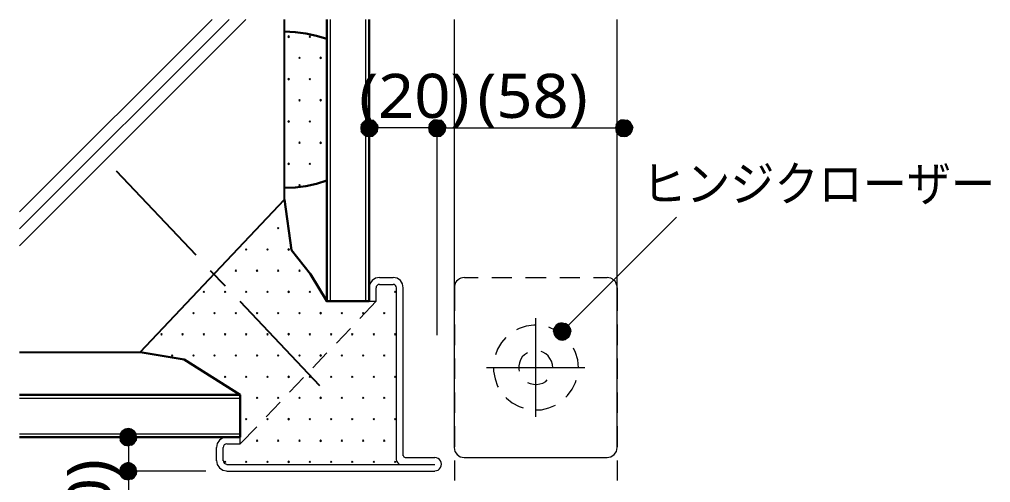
# Model space of a CAD drawing. Header units: millimetres. Extents: x 0 to 420, y 0 to 297.
# Drawn here: x 57.2 to 114.4, y 178.6 to 205.8 of the extents above; entities that cross this region are included whole.
import ezdxf
from ezdxf.enums import TextEntityAlignment as Align

# ---------------------------------------------------------------- set-up
doc = ezdxf.new("R2010")
doc.units = ezdxf.units.MM
doc.styles.add('kst32b', font='NotoSansJP-Variable.ttf')

msp = doc.modelspace()

# ---------------------------------------------------------------- hatches: boundary and pattern name
for points in [[(73.046, 204.851), (73.025, 204.83), (73.004, 204.809), (73.025, 204.787), (73.046, 204.766), (73.067, 204.787), (73.088, 204.809), (73.067, 204.83), (73.046, 204.851)], [(74.295, 204.851), (74.274, 204.83), (74.253, 204.809), (74.274, 204.787), (74.295, 204.766), (74.316, 204.787), (74.337, 204.809), (74.316, 204.83), (74.295, 204.851)], [(73.681, 203.602), (73.66, 203.581), (73.639, 203.56), (73.66, 203.539), (73.681, 203.517), (73.702, 203.539), (73.724, 203.56), (73.702, 203.581), (73.681, 203.602)], [(74.93, 203.602), (74.909, 203.581), (74.888, 203.56), (74.909, 203.539), (74.93, 203.517), (74.951, 203.539), (74.972, 203.56), (74.951, 203.581), (74.93, 203.602)], [(73.046, 202.353), (73.025, 202.332), (73.004, 202.311), (73.025, 202.29), (73.046, 202.269), (73.067, 202.29), (73.088, 202.311), (73.067, 202.332), (73.046, 202.353)], [(74.295, 202.353), (74.274, 202.332), (74.253, 202.311), (74.274, 202.29), (74.295, 202.269), (74.316, 202.29), (74.337, 202.311), (74.316, 202.332), (74.295, 202.353)], [(73.681, 201.104), (73.66, 201.083), (73.639, 201.062), (73.66, 201.041), (73.681, 201.02), (73.702, 201.041), (73.724, 201.062), (73.702, 201.083), (73.681, 201.104)], [(74.93, 201.104), (74.909, 201.083), (74.888, 201.062), (74.909, 201.041), (74.93, 201.02), (74.951, 201.041), (74.972, 201.062), (74.951, 201.083), (74.93, 201.104)], [(73.046, 199.856), (73.025, 199.834), (73.004, 199.813), (73.025, 199.792), (73.046, 199.771), (73.067, 199.792), (73.088, 199.813), (73.067, 199.834), (73.046, 199.856)], [(74.295, 199.856), (74.274, 199.834), (74.253, 199.813), (74.274, 199.792), (74.295, 199.771), (74.316, 199.792), (74.337, 199.813), (74.316, 199.834), (74.295, 199.856)], [(77.597, 198.946), (77.787, 198.924), (77.787, 199.432), (77.597, 198.946)], [(81.598, 198.946), (81.788, 198.924), (81.788, 199.432), (81.598, 198.946)], [(92.604, 198.946), (92.795, 198.924), (92.795, 199.432), (92.604, 198.946)], [(73.681, 198.607), (73.66, 198.586), (73.639, 198.564), (73.66, 198.543), (73.681, 198.522), (73.702, 198.543), (73.724, 198.564), (73.702, 198.586), (73.681, 198.607)], [(74.93, 198.607), (74.909, 198.586), (74.888, 198.564), (74.909, 198.543), (74.93, 198.522), (74.951, 198.543), (74.972, 198.564), (74.951, 198.586), (74.93, 198.607)], [(73.046, 197.358), (73.025, 197.337), (73.004, 197.316), (73.025, 197.295), (73.046, 197.273), (73.067, 197.295), (73.088, 197.316), (73.067, 197.337), (73.046, 197.358)], [(74.295, 197.358), (74.274, 197.337), (74.253, 197.316), (74.274, 197.295), (74.295, 197.273), (74.316, 197.295), (74.337, 197.316), (74.316, 197.337), (74.295, 197.358)], [(73.681, 196.109), (73.66, 196.088), (73.639, 196.067), (73.66, 196.046), (73.681, 196.024), (73.702, 196.046), (73.724, 196.067), (73.702, 196.088), (73.681, 196.109)], [(72.432, 193.569), (72.411, 193.548), (72.39, 193.527), (72.411, 193.506), (72.432, 193.484), (72.454, 193.506), (72.475, 193.527), (72.454, 193.548), (72.432, 193.569)], [(70.549, 192.32), (70.527, 192.299), (70.506, 192.278), (70.527, 192.257), (70.549, 192.236), (70.57, 192.257), (70.591, 192.278), (70.57, 192.299), (70.549, 192.32)], [(71.797, 192.32), (71.776, 192.299), (71.755, 192.278), (71.776, 192.257), (71.797, 192.236), (71.819, 192.257), (71.84, 192.278), (71.819, 192.299), (71.797, 192.32)], [(73.046, 192.32), (73.025, 192.299), (73.004, 192.278), (73.025, 192.257), (73.046, 192.236), (73.067, 192.257), (73.088, 192.278), (73.067, 192.299), (73.046, 192.32)], [(69.935, 191.071), (69.913, 191.05), (69.892, 191.029), (69.913, 191.008), (69.935, 190.987), (69.956, 191.008), (69.977, 191.029), (69.956, 191.05), (69.935, 191.071)], [(71.184, 191.071), (71.162, 191.05), (71.141, 191.029), (71.162, 191.008), (71.184, 190.987), (71.205, 191.008), (71.226, 191.029), (71.205, 191.05), (71.184, 191.071)], [(72.432, 191.071), (72.411, 191.05), (72.39, 191.029), (72.411, 191.008), (72.432, 190.987), (72.454, 191.008), (72.475, 191.029), (72.454, 191.05), (72.432, 191.071)], [(73.681, 191.071), (73.66, 191.05), (73.639, 191.029), (73.66, 191.008), (73.681, 190.987), (73.702, 191.008), (73.724, 191.029), (73.702, 191.05), (73.681, 191.071)], [(68.051, 189.823), (68.03, 189.801), (68.009, 189.78), (68.03, 189.759), (68.051, 189.738), (68.072, 189.759), (68.093, 189.78), (68.072, 189.801), (68.051, 189.823)], [(69.3, 189.823), (69.279, 189.801), (69.257, 189.78), (69.279, 189.759), (69.3, 189.738), (69.321, 189.759), (69.342, 189.78), (69.321, 189.801), (69.3, 189.823)], [(70.549, 189.823), (70.527, 189.801), (70.506, 189.78), (70.527, 189.759), (70.549, 189.738), (70.57, 189.759), (70.591, 189.78), (70.57, 189.801), (70.549, 189.823)], [(71.797, 189.823), (71.776, 189.801), (71.755, 189.78), (71.776, 189.759), (71.797, 189.738), (71.819, 189.759), (71.84, 189.78), (71.819, 189.801), (71.797, 189.823)], [(73.046, 189.823), (73.025, 189.801), (73.004, 189.78), (73.025, 189.759), (73.046, 189.738), (73.067, 189.759), (73.088, 189.78), (73.067, 189.801), (73.046, 189.823)], [(74.295, 189.823), (74.274, 189.801), (74.253, 189.78), (74.274, 189.759), (74.295, 189.738), (74.316, 189.759), (74.337, 189.78), (74.316, 189.801), (74.295, 189.823)], [(79.312, 189.823), (79.29, 189.801), (79.269, 189.78), (79.29, 189.759), (79.312, 189.738), (79.333, 189.759), (79.354, 189.78), (79.333, 189.801), (79.312, 189.823)], [(67.437, 188.574), (67.416, 188.553), (67.395, 188.531), (67.416, 188.51), (67.437, 188.489), (67.458, 188.51), (67.479, 188.531), (67.458, 188.553), (67.437, 188.574)], [(68.686, 188.574), (68.665, 188.553), (68.644, 188.531), (68.665, 188.51), (68.686, 188.489), (68.707, 188.51), (68.728, 188.531), (68.707, 188.553), (68.686, 188.574)], [(69.935, 188.574), (69.913, 188.553), (69.892, 188.531), (69.913, 188.51), (69.935, 188.489), (69.956, 188.51), (69.977, 188.531), (69.956, 188.553), (69.935, 188.574)], [(71.184, 188.574), (71.162, 188.553), (71.141, 188.531), (71.162, 188.51), (71.184, 188.489), (71.205, 188.51), (71.226, 188.531), (71.205, 188.553), (71.184, 188.574)], [(72.432, 188.574), (72.411, 188.553), (72.39, 188.531), (72.411, 188.51), (72.432, 188.489), (72.454, 188.51), (72.475, 188.531), (72.454, 188.553), (72.432, 188.574)], [(73.681, 188.574), (73.66, 188.553), (73.639, 188.531), (73.66, 188.51), (73.681, 188.489), (73.702, 188.51), (73.724, 188.531), (73.702, 188.553), (73.681, 188.574)], [(74.93, 188.574), (74.909, 188.553), (74.888, 188.531), (74.909, 188.51), (74.93, 188.489), (74.951, 188.51), (74.972, 188.531), (74.951, 188.553), (74.93, 188.574)], [(76.179, 188.574), (76.158, 188.553), (76.137, 188.531), (76.158, 188.51), (76.179, 188.489), (76.2, 188.51), (76.221, 188.531), (76.2, 188.553), (76.179, 188.574)], [(77.428, 188.574), (77.407, 188.553), (77.385, 188.531), (77.407, 188.51), (77.428, 188.489), (77.449, 188.51), (77.47, 188.531), (77.449, 188.553), (77.428, 188.574)], [(78.677, 188.574), (78.655, 188.553), (78.634, 188.531), (78.655, 188.51), (78.677, 188.489), (78.698, 188.51), (78.719, 188.531), (78.698, 188.553), (78.677, 188.574)], [(88.963, 187.918), (88.794, 187.812), (89.154, 187.452), (88.963, 187.918)], [(65.553, 187.325), (65.532, 187.304), (65.511, 187.283), (65.532, 187.262), (65.553, 187.24), (65.574, 187.262), (65.596, 187.283), (65.574, 187.304), (65.553, 187.325)], [(66.802, 187.325), (66.781, 187.304), (66.76, 187.283), (66.781, 187.262), (66.802, 187.24), (66.823, 187.262), (66.844, 187.283), (66.823, 187.304), (66.802, 187.325)], [(68.051, 187.325), (68.03, 187.304), (68.009, 187.283), (68.03, 187.262), (68.051, 187.24), (68.072, 187.262), (68.093, 187.283), (68.072, 187.304), (68.051, 187.325)], [(69.3, 187.325), (69.279, 187.304), (69.257, 187.283), (69.279, 187.262), (69.3, 187.24), (69.321, 187.262), (69.342, 187.283), (69.321, 187.304), (69.3, 187.325)], [(70.549, 187.325), (70.527, 187.304), (70.506, 187.283), (70.527, 187.262), (70.549, 187.24), (70.57, 187.262), (70.591, 187.283), (70.57, 187.304), (70.549, 187.325)], [(71.797, 187.325), (71.776, 187.304), (71.755, 187.283), (71.776, 187.262), (71.797, 187.24), (71.819, 187.262), (71.84, 187.283), (71.819, 187.304), (71.797, 187.325)], [(73.046, 187.325), (73.025, 187.304), (73.004, 187.283), (73.025, 187.262), (73.046, 187.24), (73.067, 187.262), (73.088, 187.283), (73.067, 187.304), (73.046, 187.325)], [(74.295, 187.325), (74.274, 187.304), (74.253, 187.283), (74.274, 187.262), (74.295, 187.24), (74.316, 187.262), (74.337, 187.283), (74.316, 187.304), (74.295, 187.325)], [(75.544, 187.325), (75.523, 187.304), (75.502, 187.283), (75.523, 187.262), (75.544, 187.24), (75.565, 187.262), (75.586, 187.283), (75.565, 187.304), (75.544, 187.325)], [(76.793, 187.325), (76.771, 187.304), (76.75, 187.283), (76.771, 187.262), (76.793, 187.24), (76.814, 187.262), (76.835, 187.283), (76.814, 187.304), (76.793, 187.325)], [(78.063, 187.325), (78.042, 187.304), (78.02, 187.283), (78.042, 187.262), (78.063, 187.24), (78.084, 187.262), (78.105, 187.283), (78.084, 187.304), (78.063, 187.325)], [(79.312, 187.325), (79.29, 187.304), (79.269, 187.283), (79.29, 187.262), (79.312, 187.24), (79.333, 187.262), (79.354, 187.283), (79.333, 187.304), (79.312, 187.325)], [(66.188, 186.076), (66.167, 186.055), (66.146, 186.034), (66.167, 186.013), (66.188, 185.991), (66.209, 186.013), (66.231, 186.034), (66.209, 186.055), (66.188, 186.076)], [(67.437, 186.076), (67.416, 186.055), (67.395, 186.034), (67.416, 186.013), (67.437, 185.991), (67.458, 186.013), (67.479, 186.034), (67.458, 186.055), (67.437, 186.076)], [(68.686, 186.076), (68.665, 186.055), (68.644, 186.034), (68.665, 186.013), (68.686, 185.991), (68.707, 186.013), (68.728, 186.034), (68.707, 186.055), (68.686, 186.076)], [(69.935, 186.076), (69.913, 186.055), (69.892, 186.034), (69.913, 186.013), (69.935, 185.991), (69.956, 186.013), (69.977, 186.034), (69.956, 186.055), (69.935, 186.076)], [(71.184, 186.076), (71.162, 186.055), (71.141, 186.034), (71.162, 186.013), (71.184, 185.991), (71.205, 186.013), (71.226, 186.034), (71.205, 186.055), (71.184, 186.076)], [(72.432, 186.076), (72.411, 186.055), (72.39, 186.034), (72.411, 186.013), (72.432, 185.991), (72.454, 186.013), (72.475, 186.034), (72.454, 186.055), (72.432, 186.076)], [(73.681, 186.076), (73.66, 186.055), (73.639, 186.034), (73.66, 186.013), (73.681, 185.991), (73.702, 186.013), (73.724, 186.034), (73.702, 186.055), (73.681, 186.076)], [(74.93, 186.076), (74.909, 186.055), (74.888, 186.034), (74.909, 186.013), (74.93, 185.991), (74.951, 186.013), (74.972, 186.034), (74.951, 186.055), (74.93, 186.076)], [(76.179, 186.076), (76.158, 186.055), (76.137, 186.034), (76.158, 186.013), (76.179, 185.991), (76.2, 186.013), (76.221, 186.034), (76.2, 186.055), (76.179, 186.076)], [(77.428, 186.076), (77.407, 186.055), (77.385, 186.034), (77.407, 186.013), (77.428, 185.991), (77.449, 186.013), (77.47, 186.034), (77.449, 186.055), (77.428, 186.076)], [(78.677, 186.076), (78.655, 186.055), (78.634, 186.034), (78.655, 186.013), (78.677, 185.991), (78.698, 186.013), (78.719, 186.034), (78.698, 186.055), (78.677, 186.076)], [(69.3, 184.827), (69.279, 184.806), (69.257, 184.785), (69.279, 184.764), (69.3, 184.743), (69.321, 184.764), (69.342, 184.785), (69.321, 184.806), (69.3, 184.827)], [(70.549, 184.827), (70.527, 184.806), (70.506, 184.785), (70.527, 184.764), (70.549, 184.743), (70.57, 184.764), (70.591, 184.785), (70.57, 184.806), (70.549, 184.827)], [(71.797, 184.827), (71.776, 184.806), (71.755, 184.785), (71.776, 184.764), (71.797, 184.743), (71.819, 184.764), (71.84, 184.785), (71.819, 184.806), (71.797, 184.827)], [(73.046, 184.827), (73.025, 184.806), (73.004, 184.785), (73.025, 184.764), (73.046, 184.743), (73.067, 184.764), (73.088, 184.785), (73.067, 184.806), (73.046, 184.827)], [(74.295, 184.827), (74.274, 184.806), (74.253, 184.785), (74.274, 184.764), (74.295, 184.743), (74.316, 184.764), (74.337, 184.785), (74.316, 184.806), (74.295, 184.827)], [(75.544, 184.827), (75.523, 184.806), (75.502, 184.785), (75.523, 184.764), (75.544, 184.743), (75.565, 184.764), (75.586, 184.785), (75.565, 184.806), (75.544, 184.827)], [(76.793, 184.827), (76.771, 184.806), (76.75, 184.785), (76.771, 184.764), (76.793, 184.743), (76.814, 184.764), (76.835, 184.785), (76.814, 184.806), (76.793, 184.827)], [(78.063, 184.827), (78.042, 184.806), (78.02, 184.785), (78.042, 184.764), (78.063, 184.743), (78.084, 184.764), (78.105, 184.785), (78.084, 184.806), (78.063, 184.827)], [(79.312, 184.827), (79.29, 184.806), (79.269, 184.785), (79.29, 184.764), (79.312, 184.743), (79.333, 184.764), (79.354, 184.785), (79.333, 184.806), (79.312, 184.827)], [(71.184, 183.579), (71.162, 183.557), (71.141, 183.536), (71.162, 183.515), (71.184, 183.494), (71.205, 183.515), (71.226, 183.536), (71.205, 183.557), (71.184, 183.579)], [(72.432, 183.579), (72.411, 183.557), (72.39, 183.536), (72.411, 183.515), (72.432, 183.494), (72.454, 183.515), (72.475, 183.536), (72.454, 183.557), (72.432, 183.579)], [(73.681, 183.579), (73.66, 183.557), (73.639, 183.536), (73.66, 183.515), (73.681, 183.494), (73.702, 183.515), (73.724, 183.536), (73.702, 183.557), (73.681, 183.579)], [(74.93, 183.579), (74.909, 183.557), (74.888, 183.536), (74.909, 183.515), (74.93, 183.494), (74.951, 183.515), (74.972, 183.536), (74.951, 183.557), (74.93, 183.579)], [(76.179, 183.579), (76.158, 183.557), (76.137, 183.536), (76.158, 183.515), (76.179, 183.494), (76.2, 183.515), (76.221, 183.536), (76.2, 183.557), (76.179, 183.579)], [(77.428, 183.579), (77.407, 183.557), (77.385, 183.536), (77.407, 183.515), (77.428, 183.494), (77.449, 183.515), (77.47, 183.536), (77.449, 183.557), (77.428, 183.579)], [(78.677, 183.579), (78.655, 183.557), (78.634, 183.536), (78.655, 183.515), (78.677, 183.494), (78.698, 183.515), (78.719, 183.536), (78.698, 183.557), (78.677, 183.579)], [(70.549, 182.33), (70.527, 182.308), (70.506, 182.287), (70.527, 182.266), (70.549, 182.245), (70.57, 182.266), (70.591, 182.287), (70.57, 182.308), (70.549, 182.33)], [(71.797, 182.33), (71.776, 182.308), (71.755, 182.287), (71.776, 182.266), (71.797, 182.245), (71.819, 182.266), (71.84, 182.287), (71.819, 182.308), (71.797, 182.33)], [(73.046, 182.33), (73.025, 182.308), (73.004, 182.287), (73.025, 182.266), (73.046, 182.245), (73.067, 182.266), (73.088, 182.287), (73.067, 182.308), (73.046, 182.33)], [(74.295, 182.33), (74.274, 182.308), (74.253, 182.287), (74.274, 182.266), (74.295, 182.245), (74.316, 182.266), (74.337, 182.287), (74.316, 182.308), (74.295, 182.33)], [(75.544, 182.33), (75.523, 182.308), (75.502, 182.287), (75.523, 182.266), (75.544, 182.245), (75.565, 182.266), (75.586, 182.287), (75.565, 182.308), (75.544, 182.33)], [(76.793, 182.33), (76.771, 182.308), (76.75, 182.287), (76.771, 182.266), (76.793, 182.245), (76.814, 182.266), (76.835, 182.287), (76.814, 182.308), (76.793, 182.33)], [(78.063, 182.33), (78.042, 182.308), (78.02, 182.287), (78.042, 182.266), (78.063, 182.245), (78.084, 182.266), (78.105, 182.287), (78.084, 182.308), (78.063, 182.33)], [(79.312, 182.33), (79.29, 182.308), (79.269, 182.287), (79.29, 182.266), (79.312, 182.245), (79.333, 182.266), (79.354, 182.287), (79.333, 182.308), (79.312, 182.33)], [(63.119, 181.42), (63.098, 181.229), (63.606, 181.229), (63.119, 181.42)], [(71.184, 181.06), (71.162, 181.038), (71.141, 181.017), (71.162, 180.996), (71.184, 180.975), (71.205, 180.996), (71.226, 181.017), (71.205, 181.038), (71.184, 181.06)], [(72.432, 181.06), (72.411, 181.038), (72.39, 181.017), (72.411, 180.996), (72.432, 180.975), (72.454, 180.996), (72.475, 181.017), (72.454, 181.038), (72.432, 181.06)], [(73.681, 181.06), (73.66, 181.038), (73.639, 181.017), (73.66, 180.996), (73.681, 180.975), (73.702, 180.996), (73.724, 181.017), (73.702, 181.038), (73.681, 181.06)], [(74.93, 181.06), (74.909, 181.038), (74.888, 181.017), (74.909, 180.996), (74.93, 180.975), (74.951, 180.996), (74.972, 181.017), (74.951, 181.038), (74.93, 181.06)], [(76.179, 181.06), (76.158, 181.038), (76.137, 181.017), (76.158, 180.996), (76.179, 180.975), (76.2, 180.996), (76.221, 181.017), (76.2, 181.038), (76.179, 181.06)], [(77.428, 181.06), (77.407, 181.038), (77.385, 181.017), (77.407, 180.996), (77.428, 180.975), (77.449, 180.996), (77.47, 181.017), (77.449, 181.038), (77.428, 181.06)], [(78.677, 181.06), (78.655, 181.038), (78.634, 181.017), (78.655, 180.996), (78.677, 180.975), (78.698, 180.996), (78.719, 181.017), (78.698, 181.038), (78.677, 181.06)], [(69.3, 179.811), (69.279, 179.79), (69.257, 179.768), (69.279, 179.747), (69.3, 179.726), (69.321, 179.747), (69.342, 179.768), (69.321, 179.79), (69.3, 179.811)], [(70.549, 179.811), (70.527, 179.79), (70.506, 179.768), (70.527, 179.747), (70.549, 179.726), (70.57, 179.747), (70.591, 179.768), (70.57, 179.79), (70.549, 179.811)], [(71.797, 179.811), (71.776, 179.79), (71.755, 179.768), (71.776, 179.747), (71.797, 179.726), (71.819, 179.747), (71.84, 179.768), (71.819, 179.79), (71.797, 179.811)], [(73.046, 179.811), (73.025, 179.79), (73.004, 179.768), (73.025, 179.747), (73.046, 179.726), (73.067, 179.747), (73.088, 179.768), (73.067, 179.79), (73.046, 179.811)], [(74.295, 179.811), (74.274, 179.79), (74.253, 179.768), (74.274, 179.747), (74.295, 179.726), (74.316, 179.747), (74.337, 179.768), (74.316, 179.79), (74.295, 179.811)], [(75.544, 179.811), (75.523, 179.79), (75.502, 179.768), (75.523, 179.747), (75.544, 179.726), (75.565, 179.747), (75.586, 179.768), (75.565, 179.79), (75.544, 179.811)], [(76.793, 179.811), (76.771, 179.79), (76.75, 179.768), (76.771, 179.747), (76.793, 179.726), (76.814, 179.747), (76.835, 179.768), (76.814, 179.79), (76.793, 179.811)], [(78.063, 179.811), (78.042, 179.79), (78.02, 179.768), (78.042, 179.747), (78.063, 179.726), (78.084, 179.747), (78.105, 179.768), (78.084, 179.79), (78.063, 179.811)], [(79.312, 179.811), (79.29, 179.79), (79.269, 179.768), (79.29, 179.747), (79.312, 179.726), (79.333, 179.747), (79.354, 179.768), (79.333, 179.79), (79.312, 179.811)], [(63.119, 179.409), (63.098, 179.218), (63.606, 179.218), (63.119, 179.409)]]:
    msp.add_hatch(color=7).paths.add_polyline_path(points)
h = msp.add_hatch(color=7)
h.paths.add_polyline_path([(77.597, 199.898), (77.449, 199.771), (77.787, 199.432), (77.597, 199.898)])
h.paths.add_polyline_path([(77.449, 199.771), (77.787, 199.432), (77.322, 199.623), (77.449, 199.771)])
h.paths.add_polyline_path([(77.787, 199.432), (77.322, 199.623), (77.301, 199.432), (77.787, 199.432)])
h = msp.add_hatch(color=7)
h.paths.add_polyline_path([(78.147, 199.771), (77.999, 199.898), (77.787, 199.432), (78.147, 199.771)])
h.paths.add_polyline_path([(77.999, 199.898), (77.787, 199.432), (77.787, 199.919), (77.999, 199.898)])
h.paths.add_polyline_path([(77.787, 199.432), (77.787, 199.919), (77.597, 199.898), (77.787, 199.432)])
h = msp.add_hatch(color=7)
h.paths.add_polyline_path([(78.274, 199.221), (78.296, 199.432), (77.787, 199.432), (78.274, 199.221)])
h.paths.add_polyline_path([(78.296, 199.432), (77.787, 199.432), (78.274, 199.623), (78.296, 199.432)])
h.paths.add_polyline_path([(77.787, 199.432), (78.274, 199.623), (78.147, 199.771), (77.787, 199.432)])
h = msp.add_hatch(color=7)
h.paths.add_polyline_path([(81.598, 199.898), (81.428, 199.771), (81.788, 199.432), (81.598, 199.898)])
h.paths.add_polyline_path([(81.428, 199.771), (81.788, 199.432), (81.322, 199.623), (81.428, 199.771)])
h.paths.add_polyline_path([(81.788, 199.432), (81.322, 199.623), (81.28, 199.432), (81.788, 199.432)])
h = msp.add_hatch(color=7)
h.paths.add_polyline_path([(82.148, 199.771), (82, 199.898), (81.788, 199.432), (82.148, 199.771)])
h.paths.add_polyline_path([(82, 199.898), (81.788, 199.432), (81.788, 199.919), (82, 199.898)])
h.paths.add_polyline_path([(81.788, 199.432), (81.788, 199.919), (81.598, 199.898), (81.788, 199.432)])
h = msp.add_hatch(color=7)
h.paths.add_polyline_path([(82.254, 199.221), (82.296, 199.432), (81.788, 199.432), (82.254, 199.221)])
h.paths.add_polyline_path([(82.296, 199.432), (81.788, 199.432), (82.254, 199.623), (82.296, 199.432)])
h.paths.add_polyline_path([(81.788, 199.432), (82.254, 199.623), (82.148, 199.771), (81.788, 199.432)])
h = msp.add_hatch(color=7)
h.paths.add_polyline_path([(92.604, 199.898), (92.435, 199.771), (92.795, 199.432), (92.604, 199.898)])
h.paths.add_polyline_path([(92.435, 199.771), (92.795, 199.432), (92.329, 199.623), (92.435, 199.771)])
h.paths.add_polyline_path([(92.795, 199.432), (92.329, 199.623), (92.287, 199.432), (92.795, 199.432)])
h = msp.add_hatch(color=7)
h.paths.add_polyline_path([(93.154, 199.771), (92.985, 199.898), (92.795, 199.432), (93.154, 199.771)])
h.paths.add_polyline_path([(92.985, 199.898), (92.795, 199.432), (92.795, 199.919), (92.985, 199.898)])
h.paths.add_polyline_path([(92.795, 199.432), (92.795, 199.919), (92.604, 199.898), (92.795, 199.432)])
h = msp.add_hatch(color=7)
h.paths.add_polyline_path([(93.26, 199.221), (93.303, 199.432), (92.795, 199.432), (93.26, 199.221)])
h.paths.add_polyline_path([(93.303, 199.432), (92.795, 199.432), (93.26, 199.623), (93.303, 199.432)])
h.paths.add_polyline_path([(92.795, 199.432), (93.26, 199.623), (93.154, 199.771), (92.795, 199.432)])
h = msp.add_hatch(color=7)
h.paths.add_polyline_path([(77.301, 199.432), (77.322, 199.221), (77.787, 199.432), (77.301, 199.432)])
h.paths.add_polyline_path([(77.322, 199.221), (77.787, 199.432), (77.449, 199.072), (77.322, 199.221)])
h.paths.add_polyline_path([(77.787, 199.432), (77.449, 199.072), (77.597, 198.946), (77.787, 199.432)])
h = msp.add_hatch(color=7)
h.paths.add_polyline_path([(77.787, 198.924), (77.999, 198.946), (77.787, 199.432), (77.787, 198.924)])
h.paths.add_polyline_path([(77.999, 198.946), (77.787, 199.432), (78.147, 199.072), (77.999, 198.946)])
h.paths.add_polyline_path([(77.787, 199.432), (78.147, 199.072), (78.274, 199.221), (77.787, 199.432)])
h = msp.add_hatch(color=7)
h.paths.add_polyline_path([(81.28, 199.432), (81.322, 199.221), (81.788, 199.432), (81.28, 199.432)])
h.paths.add_polyline_path([(81.322, 199.221), (81.788, 199.432), (81.428, 199.072), (81.322, 199.221)])
h.paths.add_polyline_path([(81.788, 199.432), (81.428, 199.072), (81.598, 198.946), (81.788, 199.432)])
h = msp.add_hatch(color=7)
h.paths.add_polyline_path([(81.788, 198.924), (82, 198.946), (81.788, 199.432), (81.788, 198.924)])
h.paths.add_polyline_path([(82, 198.946), (81.788, 199.432), (82.148, 199.072), (82, 198.946)])
h.paths.add_polyline_path([(81.788, 199.432), (82.148, 199.072), (82.254, 199.221), (81.788, 199.432)])
h = msp.add_hatch(color=7)
h.paths.add_polyline_path([(92.287, 199.432), (92.329, 199.221), (92.795, 199.432), (92.287, 199.432)])
h.paths.add_polyline_path([(92.329, 199.221), (92.795, 199.432), (92.435, 199.072), (92.329, 199.221)])
h.paths.add_polyline_path([(92.795, 199.432), (92.435, 199.072), (92.604, 198.946), (92.795, 199.432)])
h = msp.add_hatch(color=7)
h.paths.add_polyline_path([(92.795, 198.924), (92.985, 198.946), (92.795, 199.432), (92.795, 198.924)])
h.paths.add_polyline_path([(92.985, 198.946), (92.795, 199.432), (93.154, 199.072), (92.985, 198.946)])
h.paths.add_polyline_path([(92.795, 199.432), (93.154, 199.072), (93.26, 199.221), (92.795, 199.432)])
h = msp.add_hatch(color=7)
h.paths.add_polyline_path([(88.794, 187.812), (88.688, 187.642), (89.154, 187.452), (88.794, 187.812)])
h.paths.add_polyline_path([(88.688, 187.642), (89.154, 187.452), (88.646, 187.452), (88.688, 187.642)])
h.paths.add_polyline_path([(89.154, 187.452), (88.646, 187.452), (88.688, 187.262), (89.154, 187.452)])
h = msp.add_hatch(color=7)
h.paths.add_polyline_path([(89.514, 187.812), (89.345, 187.918), (89.154, 187.452), (89.514, 187.812)])
h.paths.add_polyline_path([(89.345, 187.918), (89.154, 187.452), (89.154, 187.96), (89.345, 187.918)])
h.paths.add_polyline_path([(89.154, 187.452), (89.154, 187.96), (88.963, 187.918), (89.154, 187.452)])
h = msp.add_hatch(color=7)
h.paths.add_polyline_path([(89.62, 187.262), (89.662, 187.452), (89.154, 187.452), (89.62, 187.262)])
h.paths.add_polyline_path([(89.662, 187.452), (89.154, 187.452), (89.62, 187.642), (89.662, 187.452)])
h.paths.add_polyline_path([(89.154, 187.452), (89.62, 187.642), (89.514, 187.812), (89.154, 187.452)])
h = msp.add_hatch(color=7)
h.paths.add_polyline_path([(88.688, 187.262), (88.794, 187.092), (89.154, 187.452), (88.688, 187.262)])
h.paths.add_polyline_path([(88.794, 187.092), (89.154, 187.452), (88.963, 186.986), (88.794, 187.092)])
h.paths.add_polyline_path([(89.154, 187.452), (88.963, 186.986), (89.154, 186.944), (89.154, 187.452)])
h = msp.add_hatch(color=7)
h.paths.add_polyline_path([(89.154, 186.944), (89.345, 186.986), (89.154, 187.452), (89.154, 186.944)])
h.paths.add_polyline_path([(89.345, 186.986), (89.154, 187.452), (89.514, 187.092), (89.345, 186.986)])
h.paths.add_polyline_path([(89.154, 187.452), (89.514, 187.092), (89.62, 187.262), (89.154, 187.452)])
h = msp.add_hatch(color=7)
h.paths.add_polyline_path([(63.606, 181.737), (63.394, 181.695), (63.606, 181.229), (63.606, 181.737)])
h.paths.add_polyline_path([(63.394, 181.695), (63.606, 181.229), (63.246, 181.589), (63.394, 181.695)])
h.paths.add_polyline_path([(63.606, 181.229), (63.246, 181.589), (63.119, 181.42), (63.606, 181.229)])
h = msp.add_hatch(color=7)
h.paths.add_polyline_path([(64.071, 181.42), (63.945, 181.589), (63.606, 181.229), (64.071, 181.42)])
h.paths.add_polyline_path([(63.945, 181.589), (63.606, 181.229), (63.796, 181.695), (63.945, 181.589)])
h.paths.add_polyline_path([(63.606, 181.229), (63.796, 181.695), (63.606, 181.737), (63.606, 181.229)])
h = msp.add_hatch(color=7)
h.paths.add_polyline_path([(63.945, 180.869), (64.071, 181.038), (63.606, 181.229), (63.945, 180.869)])
h.paths.add_polyline_path([(64.071, 181.038), (63.606, 181.229), (64.093, 181.229), (64.071, 181.038)])
h.paths.add_polyline_path([(63.606, 181.229), (64.093, 181.229), (64.071, 181.42), (63.606, 181.229)])
h = msp.add_hatch(color=7)
h.paths.add_polyline_path([(63.098, 181.229), (63.119, 181.038), (63.606, 181.229), (63.098, 181.229)])
h.paths.add_polyline_path([(63.119, 181.038), (63.606, 181.229), (63.246, 180.869), (63.119, 181.038)])
h.paths.add_polyline_path([(63.606, 181.229), (63.246, 180.869), (63.394, 180.763), (63.606, 181.229)])
h = msp.add_hatch(color=7)
h.paths.add_polyline_path([(63.394, 180.763), (63.606, 180.721), (63.606, 181.229), (63.394, 180.763)])
h.paths.add_polyline_path([(63.606, 180.721), (63.606, 181.229), (63.796, 180.763), (63.606, 180.721)])
h.paths.add_polyline_path([(63.606, 181.229), (63.796, 180.763), (63.945, 180.869), (63.606, 181.229)])
h = msp.add_hatch(color=7)
h.paths.add_polyline_path([(63.606, 179.726), (63.394, 179.684), (63.606, 179.218), (63.606, 179.726)])
h.paths.add_polyline_path([(63.394, 179.684), (63.606, 179.218), (63.246, 179.578), (63.394, 179.684)])
h.paths.add_polyline_path([(63.606, 179.218), (63.246, 179.578), (63.119, 179.409), (63.606, 179.218)])
h = msp.add_hatch(color=7)
h.paths.add_polyline_path([(64.071, 179.409), (63.945, 179.578), (63.606, 179.218), (64.071, 179.409)])
h.paths.add_polyline_path([(63.945, 179.578), (63.606, 179.218), (63.796, 179.684), (63.945, 179.578)])
h.paths.add_polyline_path([(63.606, 179.218), (63.796, 179.684), (63.606, 179.726), (63.606, 179.218)])
h = msp.add_hatch(color=7)
h.paths.add_polyline_path([(63.098, 179.218), (63.119, 179.028), (63.606, 179.218), (63.098, 179.218)])
h.paths.add_polyline_path([(63.119, 179.028), (63.606, 179.218), (63.246, 178.858), (63.119, 179.028)])
h.paths.add_polyline_path([(63.606, 179.218), (63.246, 178.858), (63.394, 178.752), (63.606, 179.218)])
h = msp.add_hatch(color=7)
h.paths.add_polyline_path([(63.394, 178.752), (63.606, 178.71), (63.606, 179.218), (63.394, 178.752)])
h.paths.add_polyline_path([(63.606, 178.71), (63.606, 179.218), (63.796, 178.752), (63.606, 178.71)])
h.paths.add_polyline_path([(63.606, 179.218), (63.796, 178.752), (63.945, 178.858), (63.606, 179.218)])
h = msp.add_hatch(color=7)
h.paths.add_polyline_path([(63.945, 178.858), (64.071, 179.028), (63.606, 179.218), (63.945, 178.858)])
h.paths.add_polyline_path([(64.071, 179.028), (63.606, 179.218), (64.093, 179.218), (64.071, 179.028)])
h.paths.add_polyline_path([(63.606, 179.218), (64.093, 179.218), (64.071, 179.409), (63.606, 179.218)])

# ---------------------------------------------------------------- linework, layer by layer
at = {"lineweight": 13}
for points in [[(57.192, 192.49), (70.527, 205.825)], [(57.192, 193.484), (69.533, 205.825)], [(57.192, 194.5), (68.538, 205.825)], [(75.502, 189.23), (75.502, 205.825)], [(77.597, 189.23), (77.597, 205.825)], [(82.804, 180.615), (82.804, 205.825)], [(92.393, 180.615), (92.393, 205.825)], [(81.788, 199.432), (77.787, 199.432)], [(81.788, 187.24), (81.788, 199.432)], [(81.788, 199.432), (92.795, 199.432)], [(95.885, 194.183), (89.154, 187.452)], [(78.391, 190.627), (78.156, 190.58), (77.964, 190.45), (77.835, 190.259), (77.787, 190.024)], [(78.401, 190.627), (79.206, 190.627)], [(79.798, 190.024), (79.751, 190.259), (79.622, 190.45), (79.43, 190.58), (79.195, 190.627)], [(83.397, 190.627), (83.291, 190.606), (83.185, 190.585), (83.1, 190.542), (83.016, 190.479), (82.931, 190.415), (82.868, 190.331), (82.825, 190.225), (82.804, 190.119), (82.804, 190.013)], [(83.397, 190.627), (84.201, 190.627)], [(85.005, 190.627), (86.191, 190.627)], [(86.995, 190.627), (88.202, 190.627)], [(89.006, 190.627), (90.191, 190.627)], [(90.996, 190.627), (91.8, 190.627)], [(92.393, 190.013), (92.393, 190.119), (92.35, 190.225), (92.308, 190.331), (92.266, 190.415), (92.181, 190.479), (92.096, 190.542), (92.012, 190.585), (91.906, 190.606), (91.8, 190.627)], [(77.787, 189.23), (77.787, 190.013)], [(78.391, 190.225), (78.312, 190.209), (78.249, 190.166), (78.205, 190.102), (78.19, 190.024)], [(78.19, 189.23), (78.19, 190.013)], [(78.401, 190.225), (79.206, 190.225)], [(79.396, 190.024), (79.38, 190.102), (79.337, 190.166), (79.273, 190.209), (79.195, 190.225)], [(79.396, 179.917), (79.396, 190.013)], [(79.798, 180.128), (79.798, 190.013)], [(82.804, 190.013), (82.804, 188.658)], [(92.393, 190.013), (92.393, 188.658)], [(78.19, 189.23), (77.237, 188.214)], [(77.787, 189.23), (78.19, 189.23)], [(87.588, 188.235), (87.588, 182.414)], [(76.687, 187.621), (75.861, 186.754)], [(82.804, 187.854), (82.804, 186.648)], [(87.588, 187.812), (87.482, 187.812), (87.037, 187.77), (86.614, 187.621), (86.466, 187.537)], [(89.366, 187.092), (89.154, 187.283), (88.773, 187.515), (88.371, 187.706)], [(92.393, 187.854), (92.393, 186.648)], [(85.831, 187.092), (85.577, 186.796), (85.344, 186.415), (85.217, 186.076)], [(90.107, 185.314), (90.064, 185.78), (89.937, 186.203), (89.81, 186.457)], [(75.29, 186.182), (74.464, 185.314)], [(82.804, 185.864), (82.804, 184.658)], [(87.101, 186.182), (86.932, 186.076), (86.804, 185.949), (86.699, 185.78), (86.635, 185.611), (86.593, 185.42), (86.593, 185.229), (86.614, 185.103)], [(88.604, 185.314), (88.583, 185.505), (88.519, 185.695), (88.434, 185.864), (88.329, 186.013), (88.18, 186.14), (88.011, 186.224), (87.905, 186.267)], [(92.393, 185.864), (92.393, 184.658)], [(90.487, 185.314), (84.688, 185.314)], [(85.111, 185.314), (85.111, 185.103), (85.196, 184.658), (85.344, 184.235), (85.386, 184.171)], [(73.914, 184.743), (73.088, 183.875)], [(87.101, 184.446), (87.27, 184.383), (87.461, 184.34), (87.651, 184.319), (87.842, 184.362), (88.011, 184.404), (88.18, 184.51), (88.265, 184.595)], [(89.366, 183.579), (89.471, 183.684), (89.747, 184.044), (89.937, 184.446), (89.979, 184.573)], [(82.804, 183.854), (82.804, 182.668)], [(92.393, 183.854), (92.393, 182.668)], [(57.192, 183.515), (70.189, 183.515)], [(72.538, 183.282), (71.713, 182.414)], [(85.831, 183.557), (85.873, 183.515), (86.212, 183.24), (86.614, 183.028), (86.847, 182.944)], [(87.609, 182.838), (87.926, 182.838), (88.371, 182.944), (88.752, 183.113)], [(82.804, 181.864), (82.804, 180.657)], [(92.393, 181.864), (92.393, 180.657)], [(57.192, 181.42), (70.189, 181.42)], [(71.162, 181.843), (70.189, 180.827)], [(63.606, 181.229), (63.606, 179.218), (63.606, 94.446), (63.606, 92.456)], [(69.395, 181.229), (69.16, 181.182), (68.968, 181.052), (68.839, 180.861), (68.792, 180.626)], [(69.395, 180.827), (69.317, 180.811), (69.253, 180.768), (69.21, 180.704), (69.194, 180.626)], [(69.406, 181.229), (70.189, 181.229)], [(69.406, 180.827), (70.189, 180.827)], [(70.189, 180.827), (70.189, 181.229)], [(68.792, 179.832), (68.792, 180.615)], [(69.194, 179.832), (69.194, 180.615)], [(79.798, 180.139), (79.806, 180.102), (79.826, 180.072), (79.857, 180.051), (79.894, 180.044)], [(82.783, 180.626), (82.83, 180.391), (82.96, 180.199), (83.151, 180.07), (83.386, 180.023)], [(91.789, 180.023), (92.024, 180.07), (92.216, 180.199), (92.345, 180.391), (92.392, 180.626)], [(68.792, 179.843), (68.839, 179.608), (68.968, 179.416), (69.16, 179.287), (69.395, 179.239)], [(69.194, 179.843), (69.21, 179.764), (69.253, 179.7), (69.317, 179.657), (69.395, 179.641)], [(69.406, 179.62), (81.661, 179.62)], [(79.375, 179.927), (79.399, 179.808), (79.465, 179.71), (79.562, 179.644), (79.682, 179.62)], [(79.904, 180.022), (81.661, 180.022)], [(81.65, 179.239), (81.752, 179.253), (81.846, 179.292), (81.927, 179.353), (81.989, 179.435), (82.029, 179.53), (82.042, 179.631), (82.029, 179.731), (81.99, 179.827), (81.927, 179.908), (81.846, 179.97), (81.753, 180.009), (81.65, 180.022)], [(82.804, 179.853), (82.804, 178.668)], [(83.397, 180.022), (91.8, 180.022)], [(92.393, 179.853), (92.393, 178.668)], [(68.178, 179.218), (63.606, 179.218)], [(69.406, 179.218), (81.661, 179.218)]]:
    msp.add_lwpolyline(points, dxfattribs=at)
at = {"lineweight": 25}
for points in [[(72.792, 195.22), (72.792, 205.825)], [(67.606, 191.939), (62.907, 196.892)], [(64.304, 186.224), (72.792, 195.22)], [(69.321, 190.119), (68.453, 191.029)], [(74.888, 184.256), (70.189, 189.209)], [(57.192, 186.224), (64.304, 186.224)]]:
    msp.add_lwpolyline(points, dxfattribs=at)
at = {"lineweight": 30}
for points in [[(75.29, 189.23), (75.29, 205.825)], [(77.787, 189.23), (77.787, 205.825)], [(75.293, 204.673), (74.685, 204.867), (74.063, 205.004), (73.431, 205.084), (72.793, 205.104)], [(72.793, 195.898), (73.431, 195.919), (74.063, 195.998), (74.685, 196.135), (75.293, 196.33)], [(72.792, 195.22), (73.216, 192.236)], [(73.216, 192.236), (74.337, 190.817), (75.29, 189.23), (77.787, 189.23)], [(64.304, 186.224), (66.887, 185.801)], [(66.887, 185.801), (70.189, 183.727)], [(57.192, 183.727), (70.189, 183.727)], [(70.189, 181.229), (70.189, 183.727)], [(57.192, 181.229), (70.189, 181.229)]]:
    msp.add_lwpolyline(points, dxfattribs=at)
at = {"lineweight": 0}
for points in [[(73.046, 204.851), (73.025, 204.83), (73.004, 204.809), (73.025, 204.787), (73.046, 204.766), (73.067, 204.787), (73.088, 204.809), (73.067, 204.83)], [(74.295, 204.851), (74.274, 204.83), (74.253, 204.809), (74.274, 204.787), (74.295, 204.766), (74.316, 204.787), (74.337, 204.809), (74.316, 204.83)], [(73.681, 203.602), (73.66, 203.581), (73.639, 203.56), (73.66, 203.539), (73.681, 203.517), (73.702, 203.539), (73.724, 203.56), (73.702, 203.581)], [(74.93, 203.602), (74.909, 203.581), (74.888, 203.56), (74.909, 203.539), (74.93, 203.517), (74.951, 203.539), (74.972, 203.56), (74.951, 203.581)], [(73.046, 202.353), (73.025, 202.332), (73.004, 202.311), (73.025, 202.29), (73.046, 202.269), (73.067, 202.29), (73.088, 202.311), (73.067, 202.332)], [(74.295, 202.353), (74.274, 202.332), (74.253, 202.311), (74.274, 202.29), (74.295, 202.269), (74.316, 202.29), (74.337, 202.311), (74.316, 202.332)], [(73.681, 201.104), (73.66, 201.083), (73.639, 201.062), (73.66, 201.041), (73.681, 201.02), (73.702, 201.041), (73.724, 201.062), (73.702, 201.083)], [(74.93, 201.104), (74.909, 201.083), (74.888, 201.062), (74.909, 201.041), (74.93, 201.02), (74.951, 201.041), (74.972, 201.062), (74.951, 201.083)], [(73.046, 199.856), (73.025, 199.834), (73.004, 199.813), (73.025, 199.792), (73.046, 199.771), (73.067, 199.792), (73.088, 199.813), (73.067, 199.834)], [(74.295, 199.856), (74.274, 199.834), (74.253, 199.813), (74.274, 199.792), (74.295, 199.771), (74.316, 199.792), (74.337, 199.813), (74.316, 199.834)], [(77.787, 199.432), (77.322, 199.623), (77.301, 199.432)], [(77.449, 199.771), (77.787, 199.432), (77.322, 199.623)], [(77.597, 199.898), (77.449, 199.771), (77.787, 199.432)], [(77.787, 199.432), (77.787, 199.919), (77.597, 199.898)], [(77.999, 199.898), (77.787, 199.432), (77.787, 199.919)], [(78.147, 199.771), (77.999, 199.898), (77.787, 199.432)], [(77.787, 199.432), (78.274, 199.623), (78.147, 199.771)], [(78.296, 199.432), (77.787, 199.432), (78.274, 199.623)], [(81.788, 199.432), (81.322, 199.623), (81.28, 199.432)], [(81.428, 199.771), (81.788, 199.432), (81.322, 199.623)], [(81.598, 199.898), (81.428, 199.771), (81.788, 199.432)], [(81.788, 199.432), (81.788, 199.919), (81.598, 199.898)], [(82, 199.898), (81.788, 199.432), (81.788, 199.919)], [(82.148, 199.771), (82, 199.898), (81.788, 199.432)], [(81.788, 199.432), (82.254, 199.623), (82.148, 199.771)], [(82.296, 199.432), (81.788, 199.432), (82.254, 199.623)], [(92.795, 199.432), (92.329, 199.623), (92.287, 199.432)], [(92.435, 199.771), (92.795, 199.432), (92.329, 199.623)], [(92.604, 199.898), (92.435, 199.771), (92.795, 199.432)], [(92.795, 199.432), (92.795, 199.919), (92.604, 199.898)], [(92.985, 199.898), (92.795, 199.432), (92.795, 199.919)], [(93.154, 199.771), (92.985, 199.898), (92.795, 199.432)], [(92.795, 199.432), (93.26, 199.623), (93.154, 199.771)], [(93.303, 199.432), (92.795, 199.432), (93.26, 199.623)], [(77.301, 199.432), (77.322, 199.221), (77.787, 199.432)], [(77.322, 199.221), (77.787, 199.432), (77.449, 199.072)], [(77.787, 199.432), (77.449, 199.072), (77.597, 198.946)], [(77.597, 198.946), (77.787, 198.924), (77.787, 199.432)], [(77.787, 198.924), (77.999, 198.946), (77.787, 199.432)], [(77.999, 198.946), (77.787, 199.432), (78.147, 199.072)], [(77.787, 199.432), (78.147, 199.072), (78.274, 199.221)], [(78.274, 199.221), (78.296, 199.432), (77.787, 199.432)], [(81.28, 199.432), (81.322, 199.221), (81.788, 199.432)], [(81.322, 199.221), (81.788, 199.432), (81.428, 199.072)], [(81.788, 199.432), (81.428, 199.072), (81.598, 198.946)], [(81.598, 198.946), (81.788, 198.924), (81.788, 199.432)], [(81.788, 198.924), (82, 198.946), (81.788, 199.432)], [(82, 198.946), (81.788, 199.432), (82.148, 199.072)], [(81.788, 199.432), (82.148, 199.072), (82.254, 199.221)], [(82.254, 199.221), (82.296, 199.432), (81.788, 199.432)], [(92.287, 199.432), (92.329, 199.221), (92.795, 199.432)], [(92.329, 199.221), (92.795, 199.432), (92.435, 199.072)], [(92.795, 199.432), (92.435, 199.072), (92.604, 198.946)], [(92.604, 198.946), (92.795, 198.924), (92.795, 199.432)], [(92.795, 198.924), (92.985, 198.946), (92.795, 199.432)], [(92.985, 198.946), (92.795, 199.432), (93.154, 199.072)], [(92.795, 199.432), (93.154, 199.072), (93.26, 199.221)], [(93.26, 199.221), (93.303, 199.432), (92.795, 199.432)], [(73.681, 198.607), (73.66, 198.586), (73.639, 198.564), (73.66, 198.543), (73.681, 198.522), (73.702, 198.543), (73.724, 198.564), (73.702, 198.586)], [(74.93, 198.607), (74.909, 198.586), (74.888, 198.564), (74.909, 198.543), (74.93, 198.522), (74.951, 198.543), (74.972, 198.564), (74.951, 198.586)], [(73.046, 197.358), (73.025, 197.337), (73.004, 197.316), (73.025, 197.295), (73.046, 197.273), (73.067, 197.295), (73.088, 197.316), (73.067, 197.337)], [(74.295, 197.358), (74.274, 197.337), (74.253, 197.316), (74.274, 197.295), (74.295, 197.273), (74.316, 197.295), (74.337, 197.316), (74.316, 197.337)], [(73.681, 196.109), (73.66, 196.088), (73.639, 196.067), (73.66, 196.046), (73.681, 196.024), (73.702, 196.046), (73.724, 196.067), (73.702, 196.088)], [(88.688, 187.642), (89.154, 187.452), (88.646, 187.452)], [(88.794, 187.812), (88.688, 187.642), (89.154, 187.452)], [(88.963, 187.918), (88.794, 187.812), (89.154, 187.452)], [(89.154, 187.452), (89.154, 187.96), (88.963, 187.918)], [(89.345, 187.918), (89.154, 187.452), (89.154, 187.96)], [(89.514, 187.812), (89.345, 187.918), (89.154, 187.452)], [(89.154, 187.452), (89.62, 187.642), (89.514, 187.812)], [(89.662, 187.452), (89.154, 187.452), (89.62, 187.642)], [(89.154, 187.452), (88.646, 187.452), (88.688, 187.262)], [(88.688, 187.262), (88.794, 187.092), (89.154, 187.452)], [(88.794, 187.092), (89.154, 187.452), (88.963, 186.986)], [(89.154, 187.452), (88.963, 186.986), (89.154, 186.944)], [(89.154, 186.944), (89.345, 186.986), (89.154, 187.452)], [(89.345, 186.986), (89.154, 187.452), (89.514, 187.092)], [(89.154, 187.452), (89.514, 187.092), (89.62, 187.262)], [(89.62, 187.262), (89.662, 187.452), (89.154, 187.452)], [(63.119, 181.42), (63.098, 181.229), (63.606, 181.229)], [(63.606, 181.229), (63.246, 181.589), (63.119, 181.42)], [(63.394, 181.695), (63.606, 181.229), (63.246, 181.589)], [(63.606, 181.737), (63.394, 181.695), (63.606, 181.229)], [(63.606, 181.229), (63.796, 181.695), (63.606, 181.737)], [(63.945, 181.589), (63.606, 181.229), (63.796, 181.695)], [(64.071, 181.42), (63.945, 181.589), (63.606, 181.229)], [(63.606, 181.229), (64.093, 181.229), (64.071, 181.42)], [(63.098, 181.229), (63.119, 181.038), (63.606, 181.229)], [(63.119, 181.038), (63.606, 181.229), (63.246, 180.869)], [(63.606, 181.229), (63.246, 180.869), (63.394, 180.763)], [(63.394, 180.763), (63.606, 180.721), (63.606, 181.229)], [(63.606, 180.721), (63.606, 181.229), (63.796, 180.763)], [(63.606, 181.229), (63.796, 180.763), (63.945, 180.869)], [(63.945, 180.869), (64.071, 181.038), (63.606, 181.229)], [(64.071, 181.038), (63.606, 181.229), (64.093, 181.229)], [(63.606, 179.218), (63.246, 179.578), (63.119, 179.409)], [(63.394, 179.684), (63.606, 179.218), (63.246, 179.578)], [(63.606, 179.726), (63.394, 179.684), (63.606, 179.218)], [(63.606, 179.218), (63.796, 179.684), (63.606, 179.726)], [(63.945, 179.578), (63.606, 179.218), (63.796, 179.684)], [(64.071, 179.409), (63.945, 179.578), (63.606, 179.218)], [(63.119, 179.409), (63.098, 179.218), (63.606, 179.218)], [(63.098, 179.218), (63.119, 179.028), (63.606, 179.218)], [(63.119, 179.028), (63.606, 179.218), (63.246, 178.858)], [(63.606, 179.218), (63.246, 178.858), (63.394, 178.752)], [(63.394, 178.752), (63.606, 178.71), (63.606, 179.218)], [(63.606, 179.218), (64.093, 179.218), (64.071, 179.409)], [(63.606, 178.71), (63.606, 179.218), (63.796, 178.752)], [(63.606, 179.218), (63.796, 178.752), (63.945, 178.858)], [(63.945, 178.858), (64.071, 179.028), (63.606, 179.218)], [(64.071, 179.028), (63.606, 179.218), (64.093, 179.218)]]:
    msp.add_lwpolyline(points, close=True, dxfattribs=at)
at = {"lineweight": 5}
for points in [[(72.432, 193.569), (72.411, 193.548), (72.39, 193.527), (72.411, 193.506), (72.432, 193.484), (72.454, 193.506), (72.475, 193.527), (72.454, 193.548)], [(70.549, 192.32), (70.527, 192.299), (70.506, 192.278), (70.527, 192.257), (70.549, 192.236), (70.57, 192.257), (70.591, 192.278), (70.57, 192.299)], [(71.797, 192.32), (71.776, 192.299), (71.755, 192.278), (71.776, 192.257), (71.797, 192.236), (71.819, 192.257), (71.84, 192.278), (71.819, 192.299)], [(73.046, 192.32), (73.025, 192.299), (73.004, 192.278), (73.025, 192.257), (73.046, 192.236), (73.067, 192.257), (73.088, 192.278), (73.067, 192.299)], [(69.935, 191.071), (69.913, 191.05), (69.892, 191.029), (69.913, 191.008), (69.935, 190.987), (69.956, 191.008), (69.977, 191.029), (69.956, 191.05)], [(71.184, 191.071), (71.162, 191.05), (71.141, 191.029), (71.162, 191.008), (71.184, 190.987), (71.205, 191.008), (71.226, 191.029), (71.205, 191.05)], [(72.432, 191.071), (72.411, 191.05), (72.39, 191.029), (72.411, 191.008), (72.432, 190.987), (72.454, 191.008), (72.475, 191.029), (72.454, 191.05)], [(73.681, 191.071), (73.66, 191.05), (73.639, 191.029), (73.66, 191.008), (73.681, 190.987), (73.702, 191.008), (73.724, 191.029), (73.702, 191.05)], [(68.051, 189.823), (68.03, 189.801), (68.009, 189.78), (68.03, 189.759), (68.051, 189.738), (68.072, 189.759), (68.093, 189.78), (68.072, 189.801)], [(69.3, 189.823), (69.279, 189.801), (69.257, 189.78), (69.279, 189.759), (69.3, 189.738), (69.321, 189.759), (69.342, 189.78), (69.321, 189.801)], [(70.549, 189.823), (70.527, 189.801), (70.506, 189.78), (70.527, 189.759), (70.549, 189.738), (70.57, 189.759), (70.591, 189.78), (70.57, 189.801)], [(71.797, 189.823), (71.776, 189.801), (71.755, 189.78), (71.776, 189.759), (71.797, 189.738), (71.819, 189.759), (71.84, 189.78), (71.819, 189.801)], [(73.046, 189.823), (73.025, 189.801), (73.004, 189.78), (73.025, 189.759), (73.046, 189.738), (73.067, 189.759), (73.088, 189.78), (73.067, 189.801)], [(74.295, 189.823), (74.274, 189.801), (74.253, 189.78), (74.274, 189.759), (74.295, 189.738), (74.316, 189.759), (74.337, 189.78), (74.316, 189.801)], [(79.312, 189.823), (79.29, 189.801), (79.269, 189.78), (79.29, 189.759), (79.312, 189.738), (79.333, 189.759), (79.354, 189.78), (79.333, 189.801)], [(67.437, 188.574), (67.416, 188.553), (67.395, 188.531), (67.416, 188.51), (67.437, 188.489), (67.458, 188.51), (67.479, 188.531), (67.458, 188.553)], [(68.686, 188.574), (68.665, 188.553), (68.644, 188.531), (68.665, 188.51), (68.686, 188.489), (68.707, 188.51), (68.728, 188.531), (68.707, 188.553)], [(69.935, 188.574), (69.913, 188.553), (69.892, 188.531), (69.913, 188.51), (69.935, 188.489), (69.956, 188.51), (69.977, 188.531), (69.956, 188.553)], [(71.184, 188.574), (71.162, 188.553), (71.141, 188.531), (71.162, 188.51), (71.184, 188.489), (71.205, 188.51), (71.226, 188.531), (71.205, 188.553)], [(72.432, 188.574), (72.411, 188.553), (72.39, 188.531), (72.411, 188.51), (72.432, 188.489), (72.454, 188.51), (72.475, 188.531), (72.454, 188.553)], [(73.681, 188.574), (73.66, 188.553), (73.639, 188.531), (73.66, 188.51), (73.681, 188.489), (73.702, 188.51), (73.724, 188.531), (73.702, 188.553)], [(74.93, 188.574), (74.909, 188.553), (74.888, 188.531), (74.909, 188.51), (74.93, 188.489), (74.951, 188.51), (74.972, 188.531), (74.951, 188.553)], [(76.179, 188.574), (76.158, 188.553), (76.137, 188.531), (76.158, 188.51), (76.179, 188.489), (76.2, 188.51), (76.221, 188.531), (76.2, 188.553)], [(77.428, 188.574), (77.407, 188.553), (77.385, 188.531), (77.407, 188.51), (77.428, 188.489), (77.449, 188.51), (77.47, 188.531), (77.449, 188.553)], [(78.677, 188.574), (78.655, 188.553), (78.634, 188.531), (78.655, 188.51), (78.677, 188.489), (78.698, 188.51), (78.719, 188.531), (78.698, 188.553)], [(65.553, 187.325), (65.532, 187.304), (65.511, 187.283), (65.532, 187.262), (65.553, 187.24), (65.574, 187.262), (65.596, 187.283), (65.574, 187.304)], [(66.802, 187.325), (66.781, 187.304), (66.76, 187.283), (66.781, 187.262), (66.802, 187.24), (66.823, 187.262), (66.844, 187.283), (66.823, 187.304)], [(68.051, 187.325), (68.03, 187.304), (68.009, 187.283), (68.03, 187.262), (68.051, 187.24), (68.072, 187.262), (68.093, 187.283), (68.072, 187.304)], [(69.3, 187.325), (69.279, 187.304), (69.257, 187.283), (69.279, 187.262), (69.3, 187.24), (69.321, 187.262), (69.342, 187.283), (69.321, 187.304)], [(70.549, 187.325), (70.527, 187.304), (70.506, 187.283), (70.527, 187.262), (70.549, 187.24), (70.57, 187.262), (70.591, 187.283), (70.57, 187.304)], [(71.797, 187.325), (71.776, 187.304), (71.755, 187.283), (71.776, 187.262), (71.797, 187.24), (71.819, 187.262), (71.84, 187.283), (71.819, 187.304)], [(73.046, 187.325), (73.025, 187.304), (73.004, 187.283), (73.025, 187.262), (73.046, 187.24), (73.067, 187.262), (73.088, 187.283), (73.067, 187.304)], [(74.295, 187.325), (74.274, 187.304), (74.253, 187.283), (74.274, 187.262), (74.295, 187.24), (74.316, 187.262), (74.337, 187.283), (74.316, 187.304)], [(75.544, 187.325), (75.523, 187.304), (75.502, 187.283), (75.523, 187.262), (75.544, 187.24), (75.565, 187.262), (75.586, 187.283), (75.565, 187.304)], [(76.793, 187.325), (76.771, 187.304), (76.75, 187.283), (76.771, 187.262), (76.793, 187.24), (76.814, 187.262), (76.835, 187.283), (76.814, 187.304)], [(78.063, 187.325), (78.042, 187.304), (78.02, 187.283), (78.042, 187.262), (78.063, 187.24), (78.084, 187.262), (78.105, 187.283), (78.084, 187.304)], [(79.312, 187.325), (79.29, 187.304), (79.269, 187.283), (79.29, 187.262), (79.312, 187.24), (79.333, 187.262), (79.354, 187.283), (79.333, 187.304)], [(66.188, 186.076), (66.167, 186.055), (66.146, 186.034), (66.167, 186.013), (66.188, 185.991), (66.209, 186.013), (66.231, 186.034), (66.209, 186.055)], [(67.437, 186.076), (67.416, 186.055), (67.395, 186.034), (67.416, 186.013), (67.437, 185.991), (67.458, 186.013), (67.479, 186.034), (67.458, 186.055)], [(68.686, 186.076), (68.665, 186.055), (68.644, 186.034), (68.665, 186.013), (68.686, 185.991), (68.707, 186.013), (68.728, 186.034), (68.707, 186.055)], [(69.935, 186.076), (69.913, 186.055), (69.892, 186.034), (69.913, 186.013), (69.935, 185.991), (69.956, 186.013), (69.977, 186.034), (69.956, 186.055)], [(71.184, 186.076), (71.162, 186.055), (71.141, 186.034), (71.162, 186.013), (71.184, 185.991), (71.205, 186.013), (71.226, 186.034), (71.205, 186.055)], [(72.432, 186.076), (72.411, 186.055), (72.39, 186.034), (72.411, 186.013), (72.432, 185.991), (72.454, 186.013), (72.475, 186.034), (72.454, 186.055)], [(73.681, 186.076), (73.66, 186.055), (73.639, 186.034), (73.66, 186.013), (73.681, 185.991), (73.702, 186.013), (73.724, 186.034), (73.702, 186.055)], [(74.93, 186.076), (74.909, 186.055), (74.888, 186.034), (74.909, 186.013), (74.93, 185.991), (74.951, 186.013), (74.972, 186.034), (74.951, 186.055)], [(76.179, 186.076), (76.158, 186.055), (76.137, 186.034), (76.158, 186.013), (76.179, 185.991), (76.2, 186.013), (76.221, 186.034), (76.2, 186.055)], [(77.428, 186.076), (77.407, 186.055), (77.385, 186.034), (77.407, 186.013), (77.428, 185.991), (77.449, 186.013), (77.47, 186.034), (77.449, 186.055)], [(78.677, 186.076), (78.655, 186.055), (78.634, 186.034), (78.655, 186.013), (78.677, 185.991), (78.698, 186.013), (78.719, 186.034), (78.698, 186.055)], [(69.3, 184.827), (69.279, 184.806), (69.257, 184.785), (69.279, 184.764), (69.3, 184.743), (69.321, 184.764), (69.342, 184.785), (69.321, 184.806)], [(70.549, 184.827), (70.527, 184.806), (70.506, 184.785), (70.527, 184.764), (70.549, 184.743), (70.57, 184.764), (70.591, 184.785), (70.57, 184.806)], [(71.797, 184.827), (71.776, 184.806), (71.755, 184.785), (71.776, 184.764), (71.797, 184.743), (71.819, 184.764), (71.84, 184.785), (71.819, 184.806)], [(73.046, 184.827), (73.025, 184.806), (73.004, 184.785), (73.025, 184.764), (73.046, 184.743), (73.067, 184.764), (73.088, 184.785), (73.067, 184.806)], [(74.295, 184.827), (74.274, 184.806), (74.253, 184.785), (74.274, 184.764), (74.295, 184.743), (74.316, 184.764), (74.337, 184.785), (74.316, 184.806)], [(75.544, 184.827), (75.523, 184.806), (75.502, 184.785), (75.523, 184.764), (75.544, 184.743), (75.565, 184.764), (75.586, 184.785), (75.565, 184.806)], [(76.793, 184.827), (76.771, 184.806), (76.75, 184.785), (76.771, 184.764), (76.793, 184.743), (76.814, 184.764), (76.835, 184.785), (76.814, 184.806)], [(78.063, 184.827), (78.042, 184.806), (78.02, 184.785), (78.042, 184.764), (78.063, 184.743), (78.084, 184.764), (78.105, 184.785), (78.084, 184.806)], [(79.312, 184.827), (79.29, 184.806), (79.269, 184.785), (79.29, 184.764), (79.312, 184.743), (79.333, 184.764), (79.354, 184.785), (79.333, 184.806)], [(71.184, 183.579), (71.162, 183.557), (71.141, 183.536), (71.162, 183.515), (71.184, 183.494), (71.205, 183.515), (71.226, 183.536), (71.205, 183.557)], [(72.432, 183.579), (72.411, 183.557), (72.39, 183.536), (72.411, 183.515), (72.432, 183.494), (72.454, 183.515), (72.475, 183.536), (72.454, 183.557)], [(73.681, 183.579), (73.66, 183.557), (73.639, 183.536), (73.66, 183.515), (73.681, 183.494), (73.702, 183.515), (73.724, 183.536), (73.702, 183.557)], [(74.93, 183.579), (74.909, 183.557), (74.888, 183.536), (74.909, 183.515), (74.93, 183.494), (74.951, 183.515), (74.972, 183.536), (74.951, 183.557)], [(76.179, 183.579), (76.158, 183.557), (76.137, 183.536), (76.158, 183.515), (76.179, 183.494), (76.2, 183.515), (76.221, 183.536), (76.2, 183.557)], [(77.428, 183.579), (77.407, 183.557), (77.385, 183.536), (77.407, 183.515), (77.428, 183.494), (77.449, 183.515), (77.47, 183.536), (77.449, 183.557)], [(78.677, 183.579), (78.655, 183.557), (78.634, 183.536), (78.655, 183.515), (78.677, 183.494), (78.698, 183.515), (78.719, 183.536), (78.698, 183.557)], [(70.549, 182.33), (70.527, 182.308), (70.506, 182.287), (70.527, 182.266), (70.549, 182.245), (70.57, 182.266), (70.591, 182.287), (70.57, 182.308)], [(71.797, 182.33), (71.776, 182.308), (71.755, 182.287), (71.776, 182.266), (71.797, 182.245), (71.819, 182.266), (71.84, 182.287), (71.819, 182.308)], [(73.046, 182.33), (73.025, 182.308), (73.004, 182.287), (73.025, 182.266), (73.046, 182.245), (73.067, 182.266), (73.088, 182.287), (73.067, 182.308)], [(74.295, 182.33), (74.274, 182.308), (74.253, 182.287), (74.274, 182.266), (74.295, 182.245), (74.316, 182.266), (74.337, 182.287), (74.316, 182.308)], [(75.544, 182.33), (75.523, 182.308), (75.502, 182.287), (75.523, 182.266), (75.544, 182.245), (75.565, 182.266), (75.586, 182.287), (75.565, 182.308)], [(76.793, 182.33), (76.771, 182.308), (76.75, 182.287), (76.771, 182.266), (76.793, 182.245), (76.814, 182.266), (76.835, 182.287), (76.814, 182.308)], [(78.063, 182.33), (78.042, 182.308), (78.02, 182.287), (78.042, 182.266), (78.063, 182.245), (78.084, 182.266), (78.105, 182.287), (78.084, 182.308)], [(79.312, 182.33), (79.29, 182.308), (79.269, 182.287), (79.29, 182.266), (79.312, 182.245), (79.333, 182.266), (79.354, 182.287), (79.333, 182.308)], [(71.184, 181.06), (71.162, 181.038), (71.141, 181.017), (71.162, 180.996), (71.184, 180.975), (71.205, 180.996), (71.226, 181.017), (71.205, 181.038)], [(72.432, 181.06), (72.411, 181.038), (72.39, 181.017), (72.411, 180.996), (72.432, 180.975), (72.454, 180.996), (72.475, 181.017), (72.454, 181.038)], [(73.681, 181.06), (73.66, 181.038), (73.639, 181.017), (73.66, 180.996), (73.681, 180.975), (73.702, 180.996), (73.724, 181.017), (73.702, 181.038)], [(74.93, 181.06), (74.909, 181.038), (74.888, 181.017), (74.909, 180.996), (74.93, 180.975), (74.951, 180.996), (74.972, 181.017), (74.951, 181.038)], [(76.179, 181.06), (76.158, 181.038), (76.137, 181.017), (76.158, 180.996), (76.179, 180.975), (76.2, 180.996), (76.221, 181.017), (76.2, 181.038)], [(77.428, 181.06), (77.407, 181.038), (77.385, 181.017), (77.407, 180.996), (77.428, 180.975), (77.449, 180.996), (77.47, 181.017), (77.449, 181.038)], [(78.677, 181.06), (78.655, 181.038), (78.634, 181.017), (78.655, 180.996), (78.677, 180.975), (78.698, 180.996), (78.719, 181.017), (78.698, 181.038)], [(69.3, 179.811), (69.279, 179.79), (69.257, 179.768), (69.279, 179.747), (69.3, 179.726), (69.321, 179.747), (69.342, 179.768), (69.321, 179.79)], [(70.549, 179.811), (70.527, 179.79), (70.506, 179.768), (70.527, 179.747), (70.549, 179.726), (70.57, 179.747), (70.591, 179.768), (70.57, 179.79)], [(71.797, 179.811), (71.776, 179.79), (71.755, 179.768), (71.776, 179.747), (71.797, 179.726), (71.819, 179.747), (71.84, 179.768), (71.819, 179.79)], [(73.046, 179.811), (73.025, 179.79), (73.004, 179.768), (73.025, 179.747), (73.046, 179.726), (73.067, 179.747), (73.088, 179.768), (73.067, 179.79)], [(74.295, 179.811), (74.274, 179.79), (74.253, 179.768), (74.274, 179.747), (74.295, 179.726), (74.316, 179.747), (74.337, 179.768), (74.316, 179.79)], [(75.544, 179.811), (75.523, 179.79), (75.502, 179.768), (75.523, 179.747), (75.544, 179.726), (75.565, 179.747), (75.586, 179.768), (75.565, 179.79)], [(76.793, 179.811), (76.771, 179.79), (76.75, 179.768), (76.771, 179.747), (76.793, 179.726), (76.814, 179.747), (76.835, 179.768), (76.814, 179.79)], [(78.063, 179.811), (78.042, 179.79), (78.02, 179.768), (78.042, 179.747), (78.063, 179.726), (78.084, 179.747), (78.105, 179.768), (78.084, 179.79)], [(79.312, 179.811), (79.29, 179.79), (79.269, 179.768), (79.29, 179.747), (79.312, 179.726), (79.333, 179.747), (79.354, 179.768), (79.333, 179.79)]]:
    msp.add_lwpolyline(points, close=True, dxfattribs=at)

# ---------------------------------------------------------------- texts
at = {"style": 'kst32b'}
for s, height, p, p2 in [('(20)', 2.5989, (77.195, 200.025), (83.692, 200.025)), ('(58)', 2.5989, (84.159, 200.025), (90.656, 200.025)), ('ヒンジクローザー', 2.0791, (93.853, 195.114), (114.644, 195.114)), ('(10)', 2.5989, (62.59, 173.44), (62.59, 179.937))]:
    msp.add_text(s, height=height, dxfattribs=at).set_placement(p, p2, align=Align.FIT)

doc.saveas('drawing.dxf')
